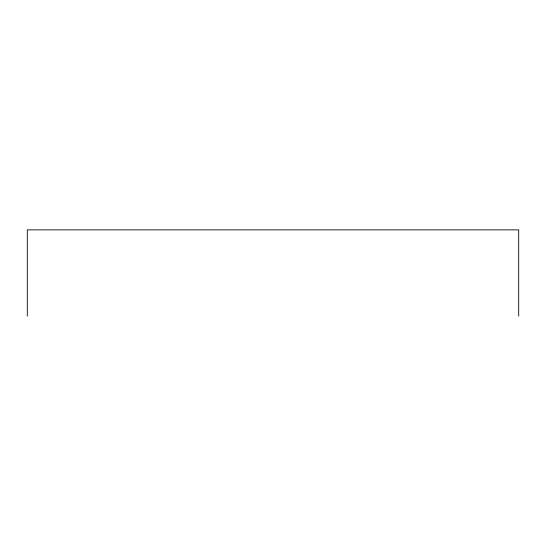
<?xml version="1.0" encoding="UTF-8"?>
<svg xmlns="http://www.w3.org/2000/svg" width="546" height="546" viewBox="0 0 546 546"><rect width="100%" height="100%" fill="white"/><g stroke="black" fill="none" stroke-linecap="round" stroke-linejoin="round"><path stroke-width="0.82" d="M518.7 316.134L518.7 229.866L27.3 229.866L27.3 316.134"/></g></svg>
